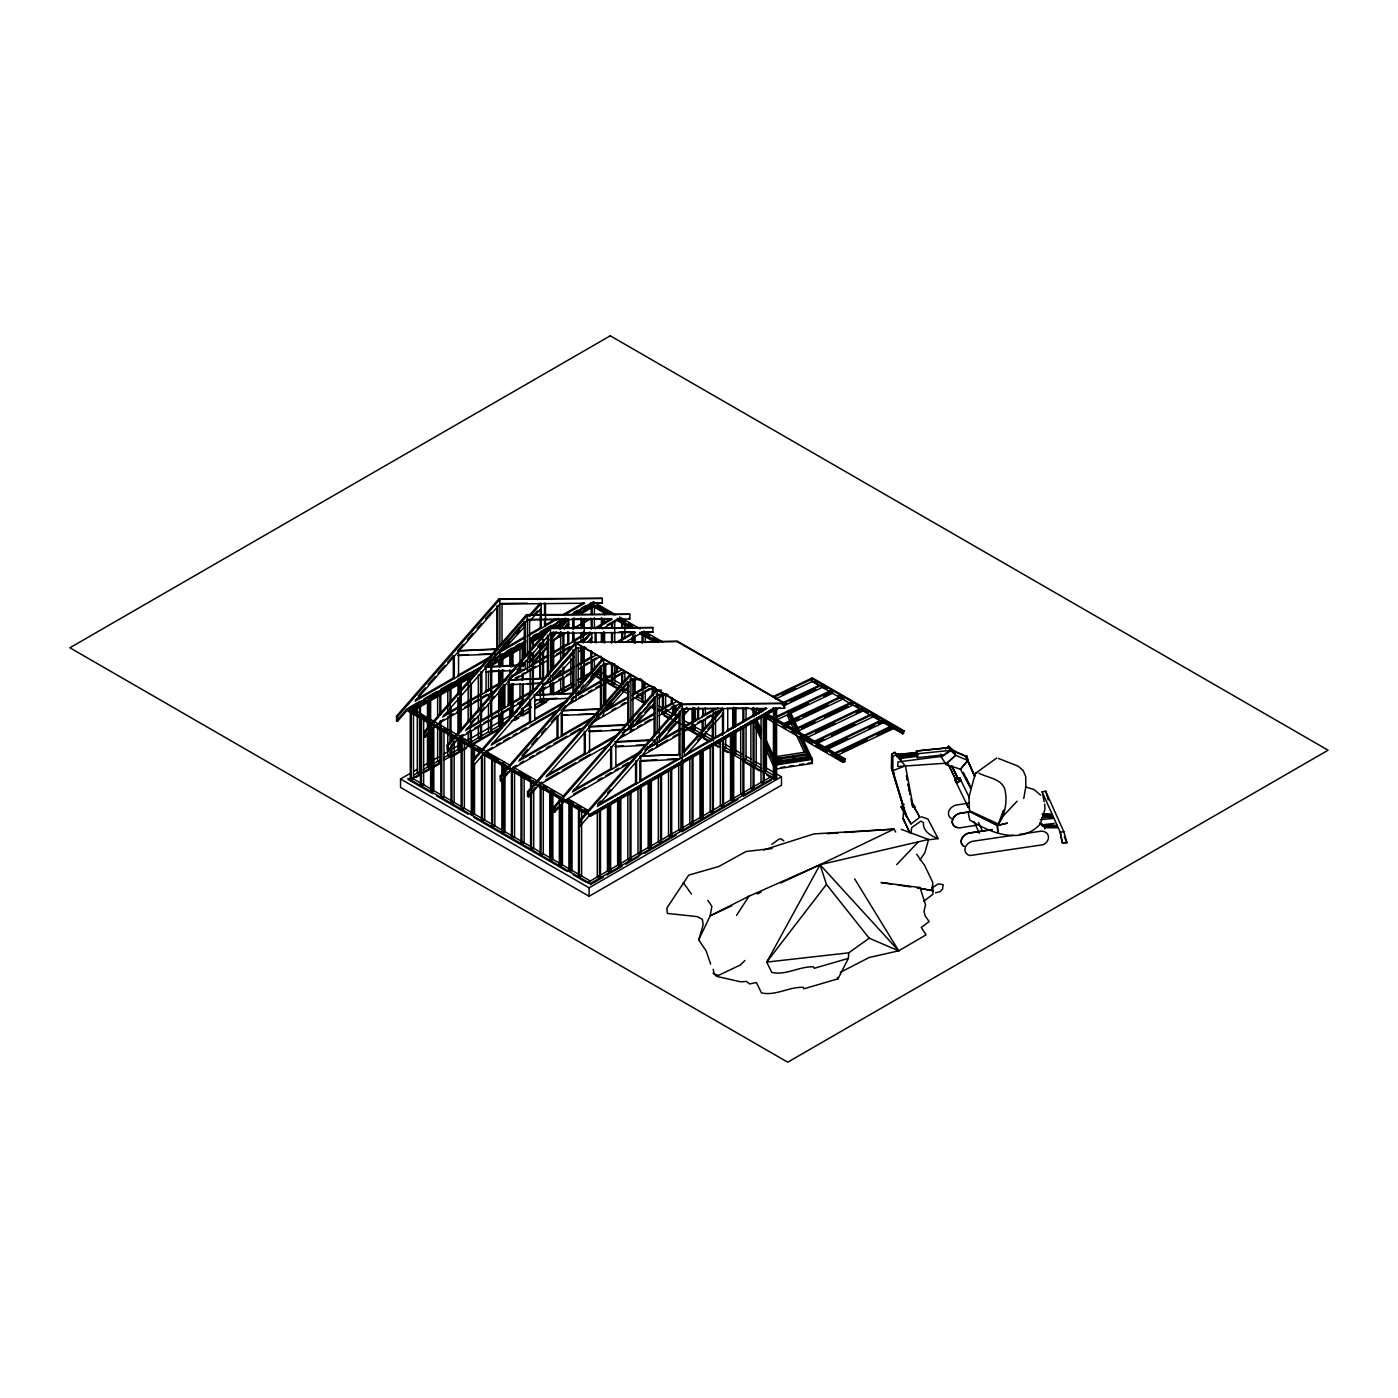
<?xml version="1.0" encoding="UTF-8"?>
<svg xmlns="http://www.w3.org/2000/svg" width="1398" height="1398" viewBox="0 0 1398 1398"><rect width="100%" height="100%" fill="white"/><g stroke="black" fill="none" stroke-linecap="round" stroke-linejoin="round"><path stroke-width="1.5" d="M923.729 901.256L932.938 894.248L932.658 882.103L924.62 865.432L916.704 854.248M903.58 807.904L891.557 768.218L891.714 754.029L894.825 752.299L901.448 760.18L894.825 752.945L891.714 754.029L891.54 768.166L903.824 808.498M950.168 747.458L950.116 750.429L943.598 754.885L917.403 757.646L915.987 754.92M821.412 686.872L821.605 684.199L782.967 702.6M842.942 762.382L843.134 759.708L845.039 758.799L844.846 761.473L842.942 762.382L766.314 718.153M851.941 704.505L852.133 701.831L794.169 729.441M862.112 710.376L862.304 707.703L804.339 735.313M902.811 733.863L903.947 730.752L902.811 733.863L811.242 681.001M916.022 754.99L916.459 750.953L948.718 747.615L950.116 750.429L917.874 753.697L916.459 750.953M917.403 757.646L917.874 753.697M1023.755 798.45L1025.835 786.672L1025.713 776.554L1023.126 770.473L1018.076 766.156L998.521 758.467M771.836 844.427L778.826 839.219L781.045 838.817L783.824 840.88M896.922 755.776L897.114 754.378L916.756 752.736L917.263 755.479L897.621 757.139L897.114 754.378L916.791 752.823L916.546 754.116M903.562 811.871L903.056 818.389L909.766 832.614L903.056 818.389L904.419 821.273M891.679 884.078L881.037 882.522L920.041 887.538L925.528 904.768L924.008 911.199L925.092 915.812L929.128 921.579L921.265 927.433L926.105 934.808L898.722 950.832L869.189 938.215L848.743 952.842L848.359 958.364L838.031 978.827L803.867 988.788L803.151 987.32C789.206 986.691 775.68 996.127 761.491 992.912L756.388 982.549L749.573 983.947L746.427 981.396L740.923 981.85L716.72 976.416L713.032 972.991M901.273 829.364L928.587 839.447L924.777 852.92L920.024 859.787M710.656 964.096L706.13 950.867L698.703 939.84L703.159 924.847L702.39 919.307L697.148 916.616L667.353 913.418L666.829 908.141L688.742 875.113L718.782 866.498L746.095 851.469L771.993 848.551M681.176 704.015L578.772 821.29L579.716 826.55L590.218 814.545L774.055 708.402L784.54 708.297L784.715 703.177L677.698 641.402L575.277 642.364L575.137 645.911M616.535 642.381L677.698 641.402M681.176 760.914L682.137 761.473L682.276 704.155L784.715 703.177M1003.449 810.124L998.452 824.086L970.352 811.102M996.826 757.961L975.367 773.374L968.936 796.965L969.513 811.399L968.36 813.496L969.758 819.944C990.431 832.998 1020.785 845.248 1040.392 823.964L1044.953 809.337L1044.655 804.077M917.263 755.479L916.756 752.736M698.703 939.84L710.149 915.865L711.897 906.341L707.79 900.347M895.681 832.002L894.038 829.119L820.032 864.698L766.716 962.086L771.818 972.431C786.008 975.647 799.534 966.228 813.479 966.839L814.195 968.307L848.359 958.364M736.554 915.358L748.944 896.24L820.032 864.698L928.587 839.447M780.783 882.977L820.032 864.698L826.445 884.41L766.716 962.086L848.743 952.842M481.139 667.091L407.989 709.328L397.486 721.333L396.543 720.791L396.543 716.073L498.946 598.798L602.311 598.379L602.311 603.08L591.826 603.185L573.058 614.019M397.486 721.333L397.486 716.632L499.907 599.34L602.311 598.379M396.543 720.791L407.028 708.769M418.334 695.82L425.341 687.799M428.137 684.601L435.145 676.58M437.941 673.364L444.948 665.361M447.744 662.145L453.336 655.732L454.298 656.291L454.298 678.554L453.336 677.995L416.01 699.559M497.775 649.388L496.814 648.829L496.814 605.946L497.775 606.505L497.775 649.388L457.618 650.839L463.21 644.426M467.404 639.62L473.013 633.207M477.207 628.401L481.419 623.595M485.613 618.772L491.222 612.359M495.521 690.542L435.494 725.212L424.992 737.218L424.048 736.676L424.048 731.958L526.452 614.683L629.816 614.264L629.816 618.965L619.331 619.069L602.451 628.82M424.992 737.218L424.992 732.517L527.413 615.225L629.816 614.264M426.67 733.67L430.601 729.162M525.281 656.693L525.281 622.39L524.32 621.83L485.123 666.724L517.784 665.046M595.426 628.838L612.219 619.139L527.413 619.943L442.607 717.069L506.059 680.424M529.842 697.375L458.561 738.528L448.059 750.534L447.115 749.992L447.115 745.274L549.519 627.999L652.883 627.58L652.883 632.28L642.398 632.385L625.518 642.136M448.059 750.534L448.059 745.833L550.48 628.541L652.883 627.58M451.047 745.484L454.979 740.975M470.322 723.413L474.516 718.607M480.126 712.194L484.32 707.388M489.912 700.975L494.123 696.152M499.715 689.738L503.927 684.933L504.87 685.492L504.87 707.755L503.927 707.196L466.583 728.76M543.997 678.816L508.19 680.04L512.384 675.234M517.994 668.821L522.188 664.015M527.797 657.602L531.991 652.779M537.583 646.365L540.397 643.167M559.2 709.992L484.162 753.312L473.677 765.318L472.716 764.776L472.716 760.058L575.137 642.783L682.137 704.557L784.575 703.596L677.541 641.804M473.555 813.601L473.677 760.617L576.081 643.325L576.081 700.241L571.38 701.848M584.836 726.96L511.685 769.197L501.183 781.202L500.239 780.661L500.239 775.942L602.643 658.668M501.183 781.202L501.183 776.502L603.604 659.209L603.604 705.798M504.171 776.152L508.103 771.644M522.031 755.689L527.64 749.276M531.834 744.47L537.444 738.057M541.638 733.234L545.832 728.428M551.441 722.015L555.635 717.209M601.472 709.258L600.511 708.699L600.511 665.815L601.472 666.374L601.472 709.258L561.314 710.708L565.508 705.903M571.1 699.489L573.914 696.291M580.904 688.27L583.7 685.055M590.707 677.034L593.503 673.836M610.262 743.806L538.981 784.96L528.479 796.965L527.535 796.423L527.535 791.705L629.939 674.43M528.479 796.965L528.479 792.264L630.9 674.972L630.9 731.888L629.939 731.329L633.696 729.162M528.846 794.92L535.399 787.406M627.807 681.577L588.61 726.471L627.807 724.461L627.807 681.577L628.768 682.119L628.768 722.871M641.734 679.585L630.9 679.69L546.094 776.816L614.98 737.026M632.822 761.159L565.281 800.145L554.796 812.151L553.835 811.609L553.835 806.891L656.239 689.616M554.796 812.151L554.796 807.45L657.2 690.158L661.551 690.123M553.835 811.609L557.767 807.1M668.052 694.771L657.2 694.876L572.394 792.002L641.298 752.211M579.716 826.55L579.716 821.849L682.137 704.557M597.767 804.234L600.581 801.037M607.571 793.016L610.367 789.8M645.439 749.643L648.253 746.445M682.137 709.275L597.33 806.384L766.943 708.471L681.176 708.716M528.671 615.924L540.292 603.115L541.236 603.674L541.236 628.349L540.292 627.807L529.388 634.098M503.49 645.317L509.291 638.903M513.643 634.098L519.462 627.702M529.615 616.483L541.236 603.674M528.584 662.25L548.925 639.83M551.826 636.614L556.177 631.809M559.078 628.611L567.798 618.999L568.741 619.541L568.741 628.191M529.545 662.809L548.418 641.979M551.319 638.781L557.138 632.368M560.039 629.152L568.741 619.541M553.101 673.976L573.442 651.538M582.145 641.927L590.865 632.315M552.612 680.179L552.612 676.125L574.386 652.097M583.106 642.486L591.808 632.857L591.808 641.525M592.735 674.885L600.004 666.881M605.736 706.794L611.538 700.381M615.889 695.575L621.708 689.162M637.872 715.584L640.791 712.386M648.043 704.382L653.845 697.969M633.032 722.556L654.806 698.511M659.839 735.593L680.162 713.155M659.332 737.742L679.655 715.304M682.574 712.106L686.925 707.301M723.465 708.873L684.269 752.124L683.307 751.582L722.521 708.332L723.465 708.873L723.465 733.566L722.521 733.006L686.191 753.994M503.612 648.2L509.466 641.734M516.806 633.644L519.741 630.411M534.42 614.229L537.356 610.996M503.088 650.385L525.106 626.112M529.493 621.254L541.236 608.305M534.053 660.852L541.375 652.761M544.311 649.528L547.247 646.295M564.862 626.881L567.798 623.648L567.798 627.65M530.593 666.252L548.208 646.837M551.144 643.604L561.419 632.28M564.338 629.048L568.741 624.19M554.185 677.401L560.056 670.935M553.66 679.585L574.211 656.92M578.615 652.062L583.018 647.222M587.405 642.364L591.808 637.505M588.593 682.486L600.319 669.537M579.279 694.352L601.28 670.096M604.216 666.846L607.151 663.613M607.291 708.07L611.695 703.229M606.784 710.236L628.803 685.981M636.055 722.224L641.927 715.741M644.862 712.508L650.734 706.042M634.08 725.999L654.631 703.351M659.017 698.493L663.421 693.635M668.244 730.927L675.584 722.836M682.906 714.745L685.841 711.512M660.398 741.185L679.463 720.162M682.399 716.929L689.738 708.838M697.567 740.468L703.439 734.002M707.842 729.144L713.714 722.679M685.317 755.584L723.465 713.522L722.521 712.963L722.521 735.418M896.677 864.628L918.434 841.788M1017.115 801.194L1002.785 816.502L997.473 825.554L997.857 833.313L997.316 825.344C1005.232 815.139 1007.661 801.666 1004.847 789.188C1001.055 778.371 987.53 777.865 978.827 773.111M744.924 960.496L740.451 964.935L718.397 975.455L714.203 973.899L713.19 969.268M917.245 887.835L933.182 890.771L917.245 887.835L920.041 887.538M945.38 748.769L948.595 746.252L954.048 750.848L965.808 756.161L974.476 775.942L965.669 756.196M904.104 804.444L901.046 806.698L911.042 823.929L919.814 817.306L912.265 803.326M931.68 888.045L938.477 883.798L943.143 884.672L942.567 889.128L940.015 891.732L935.437 892.798M954.782 750.743L955.568 755.304L945.887 764.164L941.361 757.139L950.85 750.586L955.568 755.304L967.87 760.425L974.878 776.292M945.537 748.629L948.7 746.462L953.419 751.18L965.529 756.196M492.131 655.61L457.618 675.531L458.561 676.09L458.561 651.398M503.962 648.777L525.753 636.195M544.556 619.262L544.556 625.343L555.757 618.877M563.219 614.561L583.752 602.695M491.257 657.2L415.101 701.184L499.907 604.058L584.714 603.254L566.033 614.037M524.897 637.785L496.709 654.054L457.618 655.487L468.208 654.946M528.514 635.688L558.571 618.335M408.898 707.685L420.151 701.202M423.909 699.035L437.05 691.451M440.789 689.284L452.043 682.783M457.67 679.533L468.942 673.032M489.562 661.114L495.189 657.864M502.703 653.548L498.946 655.697L501.865 657.375L501.865 666.077M506.443 651.381L512.087 648.13M515.827 645.963L519.584 643.796M532.708 636.212L536.465 634.045M540.222 631.879L551.476 625.378M557.103 622.127L562.73 618.877M573.984 612.376L577.741 610.21M581.481 608.06L585.238 605.893M479.427 752.369L408.059 711.163L408.059 708.961L480.947 666.881M488.426 662.565L525.788 640.983M529.527 638.816L565.037 618.318M572.516 614.002L593.434 601.926L615.854 614.875M488.653 662.757L524.285 642.171M529.912 638.921L565.561 618.353M411.798 707.895L424.87 700.346M428.609 698.196L473.468 672.298M477.207 670.131L480.947 667.982M494.018 660.433L499.628 656.081M501.498 656.116L525.788 642.084M529.527 639.934L555.705 624.819M559.445 622.669L563.167 620.502M576.256 612.953L579.995 610.786M583.735 608.637L591.214 604.32L608.025 614.037M478.326 670.586L479.287 670.044M560.685 623.036L561.629 622.494M479.427 670.324L410.278 710.236L410.278 780.731M485.036 667.091L524.285 644.426M529.894 641.193L548.575 630.393M552.315 628.244L567.273 619.611M576.605 614.211L593.434 604.495L593.434 606.715L580.345 614.264M414.018 709.188L475.687 673.574M486.906 667.108L524.285 645.526M529.894 642.294L544.836 633.661M554.185 628.261L567.273 620.712M578.475 614.229L593.434 605.596M414.018 710.289L473.817 675.758M488.776 667.126L524.285 646.627M529.894 643.395L544.836 634.762M556.054 628.279L567.273 621.813M540.012 677.978L540.012 647.641L545.657 644.391M555.041 638.956L566.33 632.455M573.844 628.121L590.76 618.353M545.971 644.565L540.012 647.641M553.486 640.232L566.644 632.63M574.159 628.296L591.074 618.528M443.516 715.427L480.86 693.88L481.803 694.422L481.803 672.158L480.86 671.617L480.86 693.88M485.123 691.416L505.097 679.882M512.367 675.688L523.271 669.397L516.911 669.712M531.467 664.662L547.806 655.225M551.441 653.128L567.798 643.692L568.741 644.233L568.741 632.211M587.003 632.595L572.062 641.228L573.023 641.769L573.023 631.651M594.465 628.279L611.258 618.58M509.693 678.327L548.767 655.767M552.402 653.67L589.816 632.071M440.16 721.403L443.917 719.236M447.675 717.069L453.301 713.819M457.041 711.652L460.798 709.502M464.555 707.336L470.182 704.085M473.939 701.918L477.679 699.751M481.436 697.585L487.063 694.334M515.198 678.082L518.955 675.916M522.712 673.749L527.413 672.141L527.413 659.716M528.339 670.498L535.836 666.164M539.593 664.015L543.333 661.848M556.474 654.264L560.231 652.097M563.971 649.93L569.598 646.68M607.116 625.011L618.37 618.528L619.331 619.069M514.272 679.725L548.051 660.223M551.791 658.056L587.44 637.488M514.551 684.356L508.19 684.688L508.19 704.732L537.251 687.956M542.704 684.81L546.338 682.713M554.534 677.978L574.508 666.444M578.143 664.347L590.865 657.008L591.808 657.549L591.808 651.538M615.662 642.678L634.325 631.896L635.286 632.455L618.475 642.154M534.578 690.595L465.674 730.385L550.48 633.259L635.286 632.455M541.847 686.401L573.652 668.034M577.287 665.937L596.09 655.085M459.488 736.886L463.227 734.719M466.984 732.552L470.742 730.385M474.481 728.236L480.108 724.985M483.865 722.818L487.622 720.652M491.38 718.485L497.006 715.234M500.746 713.067L513.887 705.483M517.627 703.316L523.254 700.066M542.022 689.231L545.779 687.065M553.276 682.731L549.519 684.898L550.48 685.457M558.903 679.498L562.66 677.331M566.4 675.164L572.027 671.914M583.298 665.413L588.925 662.163M592.665 659.996L596.422 657.829M535.469 694.124L572.988 672.455M578.615 669.205L601.123 656.221M764.514 766.96L781.482 776.764L781.482 785.204L589.1 896.275L400.544 787.406L400.544 778.966L409.981 773.513M413.756 771.346L417.53 769.162M423.175 765.894L428.837 762.626M432.611 760.46L438.273 757.192M443.935 753.924L447.692 751.74M453.354 748.472L459.016 745.204M466.565 740.853L517.487 711.46M521.262 709.275L530.681 703.823M534.455 701.656L538.23 699.472M545.657 698.546L540.012 701.796L542.564 703.264L542.564 698.93M553.171 694.212L571.957 683.36M577.601 680.092L592.63 671.424M413.668 775.121L419.278 771.871M423 769.721L428.609 766.488M432.349 764.322L438.588 760.722M443.568 757.856L449.177 754.623M452.917 752.456L458.928 748.979L458.928 738.144M469.728 742.74L488.426 731.958L490.733 733.199L490.733 720.18M492.148 729.791L499.628 725.475M503.367 723.325L508.977 720.092M514.586 716.842L531.397 707.143M535.137 704.976L546.356 698.511M553.486 694.387L570.646 684.478M577.916 680.284L592.962 671.599M555.705 694.212L559.445 692.062M587.475 675.863L591.214 673.714M412.148 778.564L440.807 762.015M443.917 760.215L468.225 746.183M471.947 744.033L502.808 726.209L502.808 713.207M511.196 721.368L529.894 710.586M535.504 707.353L550.445 698.72M557.924 694.404L574.735 684.688M578.475 682.521L585.954 678.205M415.888 777.498L421.497 774.265M425.237 772.098L430.846 768.865M434.586 766.716L440.178 763.483M453.267 755.916L466.355 748.367M473.817 744.051L499.995 728.952M514.936 720.319L518.675 718.153M522.415 716.003L529.894 711.687M535.504 708.454L546.705 701.971M559.794 694.422L572.883 686.872M580.345 682.556L585.954 679.306M492.183 743.526L529.527 721.98L530.471 722.521L530.471 700.258L529.527 699.716M535.609 718.467L566.487 700.643M580.135 692.761L616.466 671.791L617.427 672.333L617.427 666.322M567.448 701.184L491.275 745.169L576.081 648.043L584.748 647.956M572.9 698.039L601.07 681.77M604.705 679.673L621.691 669.869M486.958 750.586L492.585 747.336M496.342 745.169L500.1 743.002M503.839 740.853L509.466 737.602M513.223 735.435L516.98 733.268M520.72 731.102L526.347 727.851M530.104 725.684L556.369 710.516M578.877 697.515L582.634 695.348M588.261 692.115L592.018 689.948M595.758 687.781L599.515 685.614M605.142 682.364L608.899 680.197M612.639 678.03L623.91 671.529M564.827 706.741L624.854 672.089L624.906 680.826M622.687 690.787L624.906 689.494M443.987 731.504L443.987 796.528L441.768 797.804L441.768 730.612M519.707 759.429L557.033 737.864L557.994 738.406L557.994 716.143L557.033 715.601L557.033 737.864M567.658 715.025L561.314 715.357L561.314 735.4L594.01 716.527M607.641 708.646L627.632 697.113M633.084 693.967L643.989 687.676L644.932 688.218L644.932 682.207M591.319 719.166L518.798 761.054L603.604 663.928L614.438 663.823M596.771 716.021L628.593 697.654M632.211 695.557L649.196 685.754M453.214 801.858L450.977 803.134L450.977 746.777M512.594 767.554L516.351 765.388M520.108 763.221L523.848 761.054M529.475 757.821L533.232 755.654M536.989 753.487L540.746 751.32M546.373 748.07L550.113 745.903M553.87 743.736L566.994 736.152M570.751 733.985L580.135 728.568M595.146 719.9L598.886 717.733M612.027 710.167L615.767 708M621.394 704.749L625.151 702.582M642.031 692.831L636.405 696.082L642.031 699.384M645.789 690.664L649.546 688.498M592.35 722.626L627.982 702.041M631.739 699.874L654.247 686.89M655.435 707.126L653.216 708.402L653.216 704.068M547.002 775.174L584.329 753.627L585.29 754.169L585.29 731.905M588.61 751.163L619.489 733.338M633.137 725.457L654.928 712.875M658.563 710.778L671.285 703.421L672.228 703.98L672.228 697.969M622.25 732.832L654.072 714.465M659.506 711.32L676.492 701.516M538.02 784.4L541.777 782.233M545.517 780.067L558.658 772.482M562.415 770.315L575.539 762.749M579.296 760.582L590.55 754.081M620.555 736.746L624.312 734.579M637.436 726.995L641.193 724.828M644.95 722.661L650.577 719.411M661.831 712.928L667.458 709.677M671.215 707.51L674.954 705.343M617.759 739.472L655.278 717.803M659.035 715.636L681.542 702.635M663.386 714.291L665.605 712.997L665.605 693.495M673.556 720.162L675.793 718.869L675.793 705.868M493.913 825.344L491.677 826.637L491.677 759.446M573.302 790.359L610.646 768.813L611.59 769.354L611.59 747.091L610.646 746.549M616.728 765.3L642.154 750.621M647.606 747.476L654.019 744.872L649.773 745.099M661.254 739.594L679.411 729.109M683.045 727.012L697.585 718.624L698.546 719.166L698.546 707.143M701.848 716.16L714.92 708.611M501.865 832.509L504.084 831.216L539.698 851.784M644.932 750.114L717.733 708.087M573.704 794.169L584.958 787.686M598.099 780.101L601.839 777.935M605.596 775.768L611.223 772.517M614.98 770.35L618.737 768.184M622.477 766.017L628.104 762.766M648.742 750.848L652.499 748.681M667.51 740.031L656.239 746.515L657.2 747.074L657.2 736.746M673.137 736.781L678.764 733.531M682.504 731.364L693.758 724.863M697.515 722.696L701.272 720.529M706.899 717.279L710.656 715.112M714.395 712.945L718.153 710.778M640.319 756.825L679.708 734.072M683.465 731.905L722.853 709.17M513.66 836.755L511.441 838.031L511.441 770.84M703.124 737.235L705.361 735.942L705.361 731.608M523.236 842.278L521.017 843.571L521.017 776.379M598.239 804.759L635.583 783.212L636.527 783.754L636.527 761.491L635.583 760.949M639.847 760.704L639.847 780.748L677.995 758.712L678.939 759.271L640.791 761.246M726.785 730.542L765.982 707.912M532.813 847.817L530.593 849.093L530.593 792.753M590.288 815.279L773.444 709.537M774.352 710.062L776.589 708.769M588.069 813.986L590.288 816.38L773.444 710.638L776.589 709.869L775.628 709.328L775.628 776.519M723.482 748.979L725.702 747.703L725.702 736.851M733.653 754.85L735.89 753.574L735.89 731.888M743.823 760.722L746.06 759.446L746.06 724.758M754.011 766.611L756.231 765.318L756.231 719.795M764.182 772.482L766.401 771.189L766.401 712.665M681.508 828.332L771.224 776.537L771.224 777.638M432.716 793.68L408.059 779.455L408.059 778.354L590.288 883.571L773.444 777.83M603.377 877.123L590.288 884.672L590.288 883.571M607.116 874.956L622.075 866.323M625.797 864.174L638.886 856.607M644.495 853.374L676.265 835.043M737.934 799.429L681.875 831.793L681.875 761.298M743.544 796.196L771.574 780.014M774.352 779.455L776.589 778.162L776.589 707.668L774.352 708.961L774.352 779.455L766.873 775.139M400.544 778.966L589.1 887.817L781.482 776.764M840.338 972.326L869.189 957.49L898.722 950.832L854.667 878.888M748.944 896.24L710.149 915.865L731.731 905.817M955.026 780.136L959.675 777.83L961.212 780.8L956.564 783.107L955.026 780.136L968.447 807.677L966.892 804.689M955.096 780.276L959.744 777.97M949.469 766.139L956.966 782.303L959.238 781.167L951.758 765.702M772.779 696.728L812.378 677.873L903.947 730.752M773.741 697.287L812.378 678.869L812.186 681.542L775.471 699.035M782.251 694.806L795.777 688.358M781.989 704.085L822.566 684.758L822.356 687.432L783.719 705.833M782.758 705.274L786.637 703.439M790.499 701.604L815.611 689.633M766.331 714.116L779.857 707.668M775.75 716.772L831.775 690.07M774.772 718.24L832.736 690.629L832.544 693.303L774.579 720.914M791.006 712.071L808.394 703.788M823.859 696.431L831.583 692.744M783.981 723.552L841.946 695.942M784.942 724.112L842.907 696.501L842.714 699.175L786.672 725.859M787.651 724.391L799.254 718.869M803.116 717.034L828.228 705.064M795.113 729.983L853.077 702.373L852.885 705.046L796.86 731.731M801.701 728.428L815.226 721.98M824.89 717.384L848.062 706.34M805.283 735.855L863.265 708.244L863.055 710.918L807.03 737.62M815.733 732.465L835.06 723.255M856.31 713.137L860.172 711.285M814.51 741.185L872.474 713.574M815.471 741.726L873.435 714.116L873.243 716.79L817.201 743.491M816.257 742.932L823.981 739.262M831.705 735.575L854.894 724.531M824.68 747.056L882.645 719.446M825.641 747.615L883.606 720.005L883.414 722.679L827.371 749.363M828.35 747.895L847.677 738.686M868.927 728.568L874.729 725.807M878.591 723.954L882.453 722.119M834.868 752.928L892.833 725.317L892.64 727.991L877.175 735.365M835.812 753.487L893.776 725.877L893.584 728.55L837.559 755.235M842.4 751.932L867.511 739.961M757.244 893.934L761.159 892.116M913.313 807.153L905.397 765.842L892.833 770.682L891.557 768.218M975.367 773.374L976.87 772.832M905.397 765.842L895.961 755.165L892.868 756.248L892.833 770.682L906.62 816.397L905.485 814.178M763.623 849.949L813.898 833.907L894.038 829.119L844.497 832.509M976.748 825.187L959.622 827.878A8.93 7.077 -24 0 1 952.195 821.744A8.93 7.077 -24 0 1 959.605 813.426L970.317 811.749L959.605 813.339A8.93 7.06 -25 0 0 952.3 820.661A8.93 7.06 -25 0 0 957.263 827.581M788.699 715.444L787.389 715.654L804.357 752.176M772.692 757.157L807.432 751.774L807.432 752.875M775.541 758.59L808.254 753.539M774.737 759.778L808.254 754.64M775.541 761.526L808.254 756.475M777.585 762.312L808.254 757.576M774.3 763.623L811.644 757.856L812.343 763.395L774.999 769.162M774.649 764.374L811.993 758.607L811.993 762.644L807.852 763.273M774.999 765.125L812.343 759.359L812.343 763.395M780.87 767.45L785.029 766.82M789.171 766.174L793.33 765.527M799.551 764.566L803.693 763.92M968.692 803.151L955.83 805.143A8.93 7.06 -25 0 0 948.788 811.399A8.93 7.06 -25 0 0 951.426 818.564M1042.122 791.775L1045.704 791.216L1063.826 831.688L1066.866 842.575L1062.305 842.749L1060.243 832.229L1042.122 791.775L1044.201 801.648M1063.826 831.688L1060.243 832.229L1062.305 842.749L1066.919 842.714L1064.28 836.738M1013.148 835.288L972.326 841.334A8.93 7.077 -24 0 0 965.004 848.603A8.93 7.077 -24 0 0 969.967 855.541L1043.45 844.672A8.93 7.077 -24 0 0 1048.413 836.249A8.93 7.077 -24 0 0 1041.073 831.163L1019.596 834.344M900.627 758.45L917.612 756.266M940.994 756.44L897.935 761.945L897.726 766.541L945.45 763.221M1041.65 824.942L1054.232 823.352M927.835 839.883L938.128 838.625L927.923 819.036L921.474 816.781M908.648 754.291L916.494 753.365M916.494 751.023L948.753 747.79M1041.632 817.743L1052.449 816.781M1040.252 819.612L1053.218 818.459M897.883 755.846L917.507 754.186M827.266 833.68L838.031 832.946M457.618 650.839L496.814 648.829M478.798 654.386L491.519 653.722M489.352 671.145L504.189 670.376M486.067 671.914L513.625 670.498M517.872 670.271L524.215 669.939M508.19 680.04L545.22 678.152M527.256 683.692L539.977 683.045M547.282 683.255L508.19 684.688M533.791 694.823L573.949 693.373L573.949 650.489L572.988 649.93L572.988 692.814M573.949 693.373L534.752 695.383L534.752 720.057M540.152 699.14L557.103 698.266M534.752 700.014L568.654 698.266M561.314 710.708L600.511 708.699M578.265 714.483L593.101 713.714M600.406 713.924L561.314 715.357M626.584 725.125L589.554 727.03L589.554 751.705M588.61 731.119L601.315 730.455M611.922 729.913L620.397 729.459M589.554 731.661L627.702 729.686M614.91 741.656L649.755 739.874M614.91 746.305L623.386 745.868M636.107 745.204L644.583 744.767M615.871 746.847L645.526 745.309M642.014 755.951L680.005 754.588L639.847 756.056M641.962 760.582L656.798 759.813M667.388 759.271L677.995 758.712M527.221 603.237L501.078 603.482L502.039 604.041L502.039 644.775M595.059 602.59L602.311 603.08M528.584 619.366L567.798 618.999M609.091 618.615L572.062 618.965L573.023 619.506L573.023 627.597M551.651 669.135L551.651 632.682L560.371 632.595M619.087 632.053L634.325 631.896M645.631 631.791L652.883 632.28M581.62 647.431L585.972 647.379M632.071 679.113L640.791 679.026M658.388 694.299L667.091 694.212M683.307 751.582L683.307 708.699L722.521 708.332M726.785 708.279L748.559 708.087M1055.56 826.393L1042.663 826.305L1042.139 825.344L1057.185 825.449M1048.255 826.777L1056.871 826.83M1044.481 827.703L1057.395 827.773M1042.139 825.344L1055.874 825.641M1042.663 814.003L1051.401 814.318M1043.1 814.964L1051.82 815.279L1051.506 816.659L1042.768 816.345M1046.7 815.541L1051.069 815.698M1042.104 814.073L1050.055 814.475M898.075 885.021L910.849 886.909M1026.149 787.109L1034.24 789.643L1040.654 795.2M1039.728 823.177L1043.397 825.344M938.128 838.625C931.068 835.777 922.663 831.548 923.449 822.548L920.863 821.185L911.723 827.511L910.919 833.47M912.16 804.514L914.799 805.947L915.323 809.564M811.434 678.327L903.003 731.189M814.055 681.63L817.795 683.779M823.405 687.012L827.144 689.179M838.346 695.645L843.955 698.895M855.174 705.361L858.914 707.528M864.506 710.761L868.245 712.91M873.855 716.16L879.464 719.393M883.204 721.543L890.683 725.859M894.423 728.026L903.755 733.408M628.873 618.423L629.816 618.965M784.54 708.297L783.596 703.037M619.594 617.042L640.162 628.908M643.884 631.057L662.582 641.857M597.173 605.194L613.984 614.91M621.463 619.227L625.203 621.376M628.943 623.543L632.682 625.692M645.754 633.242L649.493 635.408M653.233 637.558L658.842 640.791M590.865 602.643L591.826 603.185M641.437 631.844L642.398 632.385M773.094 707.842L774.055 708.402M609.895 614.002L591.214 603.22L591.214 604.32M617.374 618.318L634.185 628.034M641.665 632.35L658.493 642.066M617.374 619.419L632.315 628.052M639.795 632.368L656.623 642.084M591.214 605.421L606.155 614.054M617.374 620.52L630.446 628.086M639.795 633.469L654.753 642.101M757.192 708.087L762.801 711.337M766.541 713.487L845.039 758.799M756.248 708.541L761.858 711.792M765.597 713.941L844.077 759.254L843.885 761.927L830.814 754.378M755.304 708.996L760.914 712.229M764.636 714.395L843.134 759.708M841.107 759.324L844.846 761.473M767.275 717.698L771.014 719.848M782.216 726.331L785.956 728.48M791.565 731.713L795.305 733.88M800.914 737.113L812.116 743.596M815.855 745.746L827.074 752.229M751.373 709.52L758.834 713.836M575.277 642.364L682.276 704.155M498.946 598.798L499.907 599.34L499.907 645.928M526.452 614.683L527.413 615.225L527.413 655.54M544.556 625.343L545.5 625.885L545.5 603.621L544.556 603.08L544.556 615.225M549.519 627.999L550.48 628.541L550.48 670.953M551.651 632.682L552.612 633.242L552.612 669.694M683.307 708.699L684.269 709.24L684.269 756.196M526.452 619.384L527.413 619.943M629.939 679.131L630.9 679.69M656.239 694.317L657.2 694.876M547.387 635.146L548.348 635.706L548.348 676.44M679.044 711.163L680.005 711.704L680.005 758.66M598.571 671.162L609.895 677.698M613.67 679.865L621.201 684.234M634.395 691.853L641.944 696.204M658.912 706.007L662.687 708.174M666.462 710.359L677.768 716.894M683.43 720.145L689.092 723.413M694.736 726.68L702.285 731.032M706.06 733.216L713.592 737.567M724.915 744.103L741.884 753.906M745.658 756.073L751.303 759.341M755.077 761.526L760.739 764.793M597.173 673.486L600.913 675.636M604.652 677.803L628.943 691.835M658.842 709.083L671.931 716.65M690.612 727.432L713.032 740.381M716.772 742.548L720.512 744.697M724.251 746.864L731.731 751.163M741.08 756.563L734.929 753.015L734.929 731.346M744.819 758.73L752.281 763.046M755.287 764.776L761.63 768.428M592.158 673.154L591.214 672.613L591.214 650.944M594.936 674.762L602.416 679.079M606.155 681.245L619.244 688.795M622.984 690.962L628.576 694.194M634.185 697.427L645.404 703.91M651.014 707.143L654.753 709.293M662.233 713.609L680.913 724.409M710.813 741.674L682.783 725.475L685.003 724.199L685.003 725.3M714.553 743.823L720.162 747.056M723.902 749.223L774.352 778.354L776.589 777.061L765.37 770.595L765.457 714.291M594.936 675.863L600.546 679.113M608.025 683.43L617.374 688.812M664.085 715.793L669.694 719.026M686.523 728.742L699.594 736.292M703.334 738.459L708.943 741.691M714.553 744.924L718.292 747.091M723.902 750.324L727.642 752.474M742.583 761.106L759.411 770.822M530.157 640.668L532.376 641.962L532.376 648.462M761.997 781.866L764.217 783.142L764.217 715.968M751.827 787.738L754.046 789.031L754.011 721.088M551.651 675.566L552.612 676.125M524.32 664.714L525.281 665.273L486.067 667.283L486.067 691.958M561.629 689.686L563.866 690.962L563.866 677.96M741.656 793.61L743.876 794.903L743.823 726.051M602.643 715.566L603.604 716.125L603.604 712.089M711.128 811.242L713.347 812.518L713.347 745.326M508.19 704.732L509.134 705.291L509.134 680.599M561.314 735.4L562.258 735.96L562.258 711.267M639.847 780.748L640.791 781.29L640.791 756.615M519.986 713.731L522.205 715.025L522.205 708.524M447.797 688.218L450.034 689.494L450.034 743.684M681.875 830.692L679.638 829.416L588.069 882.278L588.069 883.379M669.467 835.288L671.704 836.563L671.704 769.372M479.287 737.235L481.506 738.511L481.506 725.51M659.297 841.159L661.516 842.452L661.516 775.261M412.515 708.961L509.711 765.073M513.45 767.24L564.058 796.458M567.798 798.625L588.418 810.525M412.515 710.062L416.255 712.211M419.977 714.378L431.196 720.844M444.284 728.41L448.024 730.56M461.095 738.109L464.835 740.276M468.575 742.425L474.184 745.658M477.924 747.825L481.663 749.975M487.255 753.225L498.474 759.691M519.077 771.591L530.314 778.074M543.438 785.659L547.195 787.825M550.934 789.975L554.691 792.142M567.798 799.726L573.425 802.959M577.182 805.126L580.921 807.293M584.679 809.459L588.418 811.626M408.059 708.961L535.591 782.583M539.348 784.75L588.069 812.885M434.533 724.653L435.494 725.212M457.6 737.969L458.561 738.528M483.201 752.753L484.162 753.312M510.724 768.638L511.685 769.197M564.32 799.586L565.281 800.145M589.257 813.986L590.218 814.545M408.059 710.062L586.199 812.902M483.166 754.536L586.199 814.003M396.543 716.073L397.486 716.632M424.048 731.958L424.992 732.517M447.115 745.274L448.059 745.833M472.716 760.058L473.677 760.617M500.239 775.942L501.183 776.502M527.535 791.705L528.479 792.264M553.835 806.891L554.796 807.45M578.772 821.29L579.716 821.849M448.758 754.85L450.977 756.143M628.768 858.791L630.987 860.067L630.987 792.876M598.239 876.406L600.476 877.699L600.476 810.508M412.515 778.354L440.545 794.536M443.987 796.528L440.807 797.262L440.807 730.071M444.284 796.703L502.214 830.15M590.288 881.002L542.407 853.339L540.17 854.632L540.17 787.441M436.456 795.846L468.225 814.195M473.817 817.428L567.448 871.478M573.075 874.729L586.199 882.295M820.032 864.698L898.722 950.832M826.445 884.41L869.189 938.215M683.22 882.592L691.503 894.126M901.675 807.922L911.042 823.929M901.046 806.698L906.516 815.017M912.3 804.025L919.814 817.306M970.544 788.21L960.443 769.162L945.555 764.496L955.568 755.304L954.065 752.421M1041.912 824.296L1042.908 826.235M965.616 756.073L967.87 760.425L960.478 769.197L967.87 760.425L967.101 755.846M948.595 746.252L950.85 750.586M959.238 781.167L951.951 766.191L958.486 779.717M891.54 768.166L894.388 773.776M837.332 977.429L838.031 978.827M963.379 772.36L970.824 787.686L966.175 778.022M959.675 777.83L969.426 797.804M947.809 763.465L956.966 782.303M790.01 711.198L800.827 734.527M802.627 738.406L812.343 759.359M798.625 732.779L788.699 711.407L787.389 711.599L796.318 730.839M800.425 736.676L810.351 758.048M798.992 736.606L806.139 751.984M809.04 758.258L806.943 753.732L806.943 757.768M794.361 755.689L796.441 760.197M795.147 760.407L793.05 755.881L793.05 759.918M780.451 757.838L782.548 762.347M781.237 762.557L779.158 758.031L779.158 762.067M756.143 718.502L761.508 730.036M765.073 737.725L773.985 756.947M775.506 760.215L776.904 763.221M755.741 720.634L761.176 732.325M765.545 741.779L773.793 759.533M755.357 722.818L760.774 734.474M765.283 744.19L773.391 761.683M757.524 728.515L760.197 734.282M755.357 726.855L760.774 738.511M765.283 748.227L773.391 765.72M978.495 822.478L982.025 830.22M974.109 821.727L979.386 833.33M894.825 752.299L895.961 755.165M1045.704 791.216L1048.273 799.953M906.446 775.68L907.267 779.857M908.071 784.016L910.098 794.448M910.919 798.625L912.545 806.961M906.516 775.803L907.319 779.962M908.123 784.103L910.133 794.501M940.837 754.081L941.361 757.139M932.221 885.965L932.606 891.277M773.444 778.931L773.444 708.437L590.288 814.178L590.288 816.38M763.273 716.51L763.273 783.701L761.036 782.408L761.036 717.401M756.231 708.961L756.231 715.461M754.011 708.087L754.011 716.755M753.103 722.382L753.103 789.573L750.866 788.297L750.866 721.106M753.05 707.528L753.05 716.195M746.06 707.423L746.06 720.424M743.823 708.716L743.823 721.717M742.88 708.157L742.88 721.158M742.915 728.253L742.915 795.445L740.695 794.169L740.695 726.977M735.89 708.052L735.89 725.387M734.929 707.51L734.929 727.012M733.653 707.178L733.653 726.68M733.653 731.014L733.705 800.774M732.709 708.786L732.709 728.288M732.744 734.142L732.744 801.316L730.525 800.04L730.525 735.016M731.469 734.457L731.469 799.481M727.746 708.838L727.746 731.102M723.482 738.144L723.517 806.646M722.574 740.014L722.574 807.205L720.337 805.912L720.337 740.888M715.531 711.477L715.531 737.48M713.312 708.419L713.312 740.94M712.351 714.378L712.351 720.879M712.351 725.212L712.351 740.381M712.403 745.885L712.403 813.077L710.167 811.784L710.167 746.759M705.361 707.772L705.361 714.273M705.361 718.607L705.361 727.275M703.124 709.048L703.124 715.549M703.124 719.883L703.124 730.735M703.177 751.198L703.177 818.389L700.957 817.114L700.957 752.089M702.81 708.611L702.81 716.702M702.18 721.508L702.18 732.342M702.215 751.757L702.215 818.948L699.996 817.655L699.996 750.464M697.585 708.594L697.585 718.624M695.19 708.402L695.19 721.403M695.19 725.737L695.19 730.071L692.954 731.364L692.954 707.51M694.229 707.842L694.229 720.844M694.229 725.178L694.229 729.529M693.006 757.087L693.006 824.278M692.01 709.136L692.01 730.804M692.045 757.629L692.045 824.82L689.826 823.544L689.826 758.52M682.818 762.959L682.818 830.15M680.913 764.059L680.913 831.251L678.694 829.958L678.694 764.933M679.044 713.312L679.044 754.046M674.832 705.326L674.832 711.827M673.556 704.994L673.556 713.662M672.613 706.602L672.613 715.269M671.285 697.41L671.285 703.421M670.743 769.931L670.743 837.122L668.524 835.829L668.524 768.638M663.386 694.771L663.386 707.772M662.425 694.229L662.425 713.731M660.572 775.803L660.572 842.994L658.336 841.718L658.336 776.694M659.332 694.858L659.332 741.796M657.2 690.158L657.2 732.569M655.435 687.624L655.435 691.958M655.068 733.775L655.068 697.322L654.107 696.763L654.107 735.365M655.068 744.26L655.068 740.206L615.871 742.216L615.871 766.89M653.216 686.733L653.216 695.4M652.254 686.191L652.254 694.858M651.346 781.133L651.346 848.324M650.385 781.674L650.385 848.866L648.165 847.59L648.165 782.565M649.126 782.006L649.126 847.031M645.264 636.23L645.264 642.731M645.264 690.42L645.264 701.254L643.028 702.53L643.028 680.861M643.989 681.647L643.989 687.676M643.028 635.339L643.028 641.839M642.084 634.797L642.084 643.464M642.084 680.302L642.084 688.987M642.084 693.321L642.084 701.988M641.175 787.004L641.175 854.195M640.214 787.563L640.214 854.737L637.995 853.462L637.995 788.437M635.583 762.976L635.583 783.212M635.094 634.692L635.094 643.36M635.094 678.03L635.094 693.216M634.133 636.3L634.133 642.8M634.133 679.655L634.133 692.657M632.857 631.634L632.857 642.468M632.857 679.323L633.032 726.611M631.913 637.593L631.913 641.927M630.044 793.435L630.044 860.626L627.824 859.333L627.824 794.309M628.768 725.02L628.768 729.074M624.906 624.469L624.906 637.488M622.687 623.595L622.687 627.929M622.687 632.263L622.687 638.764M622.687 673.452L622.687 684.286M621.726 623.036L621.726 627.387M621.726 631.721L621.726 640.389M621.726 672.892L621.726 683.727M620.817 798.747L620.817 865.939L618.598 864.663L618.598 799.639M619.873 799.307L619.873 866.498L617.636 865.205L617.636 798.013M616.466 665.763L616.466 671.791M614.736 620.764L614.736 642.451M614.736 664.12L614.736 683.622L612.516 684.915L612.516 663.229M612.516 622.058L612.516 628.558M612.516 632.892L612.516 641.56M611.555 623.665L611.555 627.999M611.555 632.35L611.555 643.185M611.555 662.687L611.555 684.356M610.646 804.619L610.646 871.81M610.646 748.577L610.646 768.813M609.685 805.178L609.685 872.369L607.466 871.076L607.466 803.885M608.427 805.51L608.427 870.535M605.736 704.644L605.736 663.91L604.775 663.351L604.775 701.953M604.565 610.559L604.565 614.893M604.565 619.227L604.565 623.56M604.565 632.228L604.565 643.08M603.604 618.685L603.604 623.019M603.604 631.686L603.604 642.521M602.328 618.353L602.328 624.854M602.328 633.521L602.328 642.189M601.385 617.794L601.385 626.461M601.385 632.962L601.385 641.647M601.385 656.815L601.385 661.149M599.515 811.05L599.515 878.241L597.296 876.965L597.296 811.941M596.09 632.822L596.09 642.94M595.129 632.28L595.129 642.398M594.395 606.854L594.395 613.355M594.395 617.689L594.395 628.523M594.395 658.877L594.395 669.712M593.434 601.926L593.434 603.027M592.158 605.981L592.158 614.648M592.158 618.982L592.158 627.65M592.158 660.153L592.158 670.988M591.214 607.588L591.214 614.089M591.214 618.423L591.214 629.257M591.214 637.925L591.214 642.276M590.865 638.956L590.865 642.975M590.865 650.996L590.865 657.008M589.1 887.817L589.1 896.275M584.207 618.528L584.207 635.88M584.207 646.715L584.207 679.218M584.329 731.364L584.329 753.627M583.263 619.087L583.263 627.754M583.263 632.088L583.263 642.923M583.263 647.257L583.263 662.425M583.263 666.759L583.263 679.778L581.026 678.484L581.026 648.148M581.987 619.419L581.987 628.086M581.987 632.42L581.987 636.754M581.987 649.755L581.987 662.757M581.987 667.091L581.987 677.943M581.62 810.962L581.62 875.987L579.384 877.262L579.384 810.071M581.026 617.794L581.026 628.628M581.026 632.962L581.026 641.647M578.492 809.564L578.492 876.756M578.213 648.025L578.213 686.61M578.213 690.909L578.213 694.963M574.036 617.899L574.036 628.733M574.036 633.084L574.036 641.752M573.075 618.458L573.075 629.292M573.075 633.626L573.075 640.127M573.075 657.462L573.075 668.314M573.075 672.648L573.075 685.649L570.856 684.356L570.856 658.353M572.044 805.423L572.044 870.447L569.807 871.74L569.807 804.549M571.135 804.916L571.135 869.94L568.916 871.216L568.916 804.025M567.798 631.651L567.798 643.692M563.866 632.455L563.866 656.291M563.866 667.126L563.866 673.626M562.905 632.997L562.905 656.833M562.905 667.685L562.905 691.521L560.685 690.228L560.685 679.393M562.45 802.068L562.45 864.925L560.231 866.201L560.231 805.528M561.559 801.543L561.559 864.401L559.34 865.694L559.34 798.503M560.685 631.721L560.685 659.891M560.685 670.725L560.685 675.059M553.678 631.826L553.678 636.16M553.678 640.494L553.678 668.663M553.678 683.832L553.678 694.684M552.734 632.368L552.734 636.702M552.734 641.035L552.734 669.223M552.734 682.224L552.734 693.059M552.874 794.379L552.874 859.386L550.655 860.679L550.655 793.487M551.983 793.854L551.983 858.879L549.746 860.154L549.746 792.963M551.459 684.723L551.459 693.391M550.48 675.129L550.515 693.95M548.348 678.589L548.348 682.643M547.387 637.296L547.387 675.898M543.507 639.865L543.507 646.365M543.507 650.699L543.507 678.869M543.507 687.554L543.507 702.722M543.298 788.839L543.298 853.863L541.078 855.139L541.078 787.965M542.564 636.073L542.564 646.907M542.564 651.258L542.564 679.428M542.564 688.096L542.564 694.596M541.288 642.905L541.288 647.239M540.292 609.755L540.292 627.807M540.327 634.797L540.327 639.131M540.327 643.464L540.327 649.965M540.327 654.299L540.327 678.152M540.327 688.987L540.327 701.988M540.012 690.962L540.012 695.295M533.721 781.15L533.721 785.484M533.721 789.818L533.721 848.324L531.485 849.617L531.485 782.426M533.337 641.402L533.337 645.736M533.337 652.237L533.337 691.259M532.376 652.796L532.376 691.8M530.593 781.901L530.593 788.402M530.157 642.835L530.157 651.503M530.157 655.837L530.157 660.171M530.157 668.838L530.157 692.692M530.157 701.359L530.157 707.86M529.545 619.926L529.545 666.863M529.527 701.744L529.527 721.98M525.281 660.974L525.281 669.327M524.32 621.83L524.32 658.283M524.145 775.61L524.145 842.802L521.908 844.095L521.908 776.904M523.167 647.274L523.167 658.109M523.167 662.442L523.167 666.776M523.167 673.294L523.167 679.795M523.167 684.129L523.167 701.464M523.167 707.965L523.167 714.465M522.205 647.833L522.205 665.168M522.205 673.836L522.205 680.337M522.205 684.671L522.205 704.173M519.986 648.707L519.986 663.875M519.986 668.209L519.986 672.56M519.986 683.395L519.986 698.563M519.986 702.897L519.986 707.231M514.569 770.088L514.569 837.28L512.332 838.555L512.332 771.364M512.979 653.146L512.979 666.164M512.979 683.5L512.979 716.003M512.035 653.705L512.035 666.706M512.035 684.041L512.035 716.562M510.759 654.037L510.759 667.038M510.759 684.373L510.759 716.894M509.816 654.579L509.816 665.413M509.816 669.764L509.816 674.098M509.816 684.933L509.816 704.435M509.816 708.769L509.816 717.436M504.975 764.549L504.975 831.74L502.756 833.033L502.756 778.843M504.084 762.924L504.084 761.823L501.865 763.116L501.865 833.61M504.084 766.191L504.084 770.543M504.084 774.876L504.084 832.317M503.927 684.933L503.927 707.196M502.808 659.017L502.808 665.535M502.808 669.869L502.808 680.704M502.808 687.204L502.808 708.873M502.756 765.842L502.756 774.509M501.865 670.411L501.865 683.412M501.865 687.746L501.865 727.869M500.903 660.136L500.903 666.636M500.903 670.97L500.903 683.971M500.903 688.305L500.903 709.974M500.903 714.308L500.903 727.309L498.684 726.034L498.684 691.346M499.907 652.219L499.907 656.256M499.628 660.45L499.628 666.968M499.628 671.302L499.628 684.304M499.628 692.971L499.628 710.306M499.628 714.64L499.628 726.576M498.684 661.009L498.684 665.343M498.684 669.677L498.684 684.845M494.857 760.879L494.857 825.903L492.638 827.179L492.638 759.988M491.677 665.448L491.677 732.639M490.733 666.007L490.733 696.344M490.733 700.678L490.733 715.846M488.496 671.215L488.496 690.734M488.496 695.068L488.496 699.402M488.496 703.736L488.496 731.905M484.687 755.007L484.687 820.032L482.467 821.308L482.467 754.116M481.506 697.34L481.506 706.007M481.506 710.341L481.506 721.176M481.506 755.741L481.506 820.766M480.562 674.046L480.562 739.07L478.326 737.777L478.326 726.943M478.326 674.919L478.326 711.774M478.326 716.108L478.326 722.609M474.516 749.118L474.516 759.97M474.516 764.304L474.516 814.143L472.279 815.436L472.279 748.245M473.555 748.577L473.555 759.411M471.336 683.709L471.336 718.38M471.336 722.714L471.336 727.047M471.336 731.381L471.336 744.383M471.336 747.685L471.336 814.877M470.375 677.75L470.375 721.106M470.375 725.44L470.375 742.775M468.155 676.457L468.155 721.98M468.155 732.814L468.155 741.482M464.346 743.247L464.346 808.271L462.109 809.564L462.109 742.373M461.165 683.08L461.165 730.752M461.165 735.086L461.165 809.005M460.204 683.622L460.204 731.311M460.204 739.979L460.204 750.813L457.985 749.538L457.985 738.686M458.928 683.954L458.928 694.789M458.928 699.122L458.928 707.79M458.928 712.141L458.928 733.81M457.985 682.346L457.985 693.181M457.985 697.515L457.985 732.185M454.158 741.709L454.158 802.4L451.938 803.693L451.938 745.169M453.336 655.732L453.336 677.995M451.938 736.501L451.938 740.835M450.977 688.952L450.977 701.953M450.977 706.287L450.977 742.443M450.034 748.017L450.034 756.685L447.797 755.409L447.797 733.723M447.797 690.385L447.797 714.221M447.797 718.555L447.797 729.389M440.807 694.823L440.807 714.326M440.807 720.826L440.807 727.327M439.846 695.383L439.846 714.885M439.846 721.385L439.846 725.719M439.846 730.053L439.846 762.557L437.626 761.281L437.626 726.593M437.626 696.256L437.626 717.925M433.817 725.632L433.817 790.656L431.58 791.932L431.58 726.908M432.856 727.24L432.856 790.097M430.636 700.695L430.636 720.197M430.636 724.199L430.636 791.39M429.675 701.254L429.675 718.589M429.675 722.923L429.675 768.446L427.456 767.153L427.456 732.482M428.4 701.586L428.4 729.756M428.4 734.09L428.4 766.611M427.456 702.128L427.456 728.148M423.629 719.76L423.629 784.785L421.41 786.06L421.41 718.869M420.466 706.567L420.466 785.519M419.505 707.126L419.505 774.317L417.286 773.024L417.286 708M413.459 713.871L413.459 778.896L411.239 780.189L411.239 712.997M1039.71 823.212A8.93 7.06 -25 0 1 1044.76 829.066M610.279 335.8L69.9 647.781L787.721 1062.2L1328.1 750.219L610.279 335.8M1007.242 823.16L997.473 825.554L969.513 811.399L997.316 825.344L1007.242 823.16M992.248 829.626L968.622 833.121A8.93 7.06 -25 0 0 961.509 839.307A8.93 7.06 -25 0 0 964.131 846.472A8.93 7.077 -24 0 1 961.544 839.342A8.93 7.077 -24 0 1 968.622 833.121L992.196 829.591"/></g></svg>
